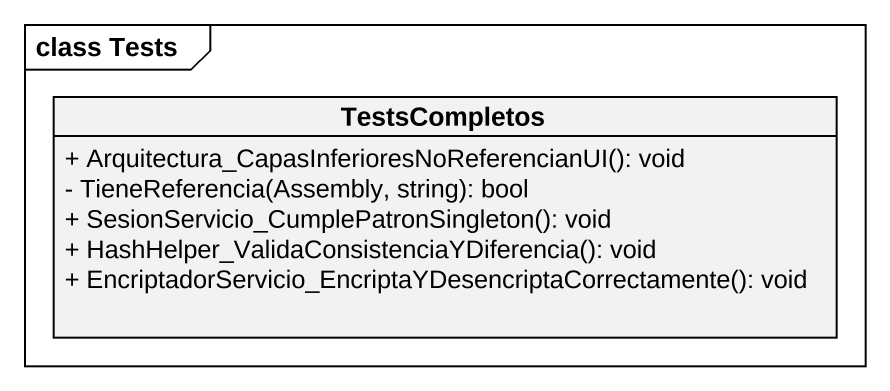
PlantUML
@startuml
mainframe class Tests
hide circle
hide empty members
skinparam classAttributeIconSize 0
class TestsCompletos {
  + Arquitectura_CapasInferioresNoReferencianUI(): void
  - TieneReferencia(Assembly, string): bool
  + SesionServicio_CumplePatronSingleton(): void
  + HashHelper_ValidaConsistenciaYDiferencia(): void
  + EncriptadorServicio_EncriptaYDesencriptaCorrectamente(): void
}
@enduml
